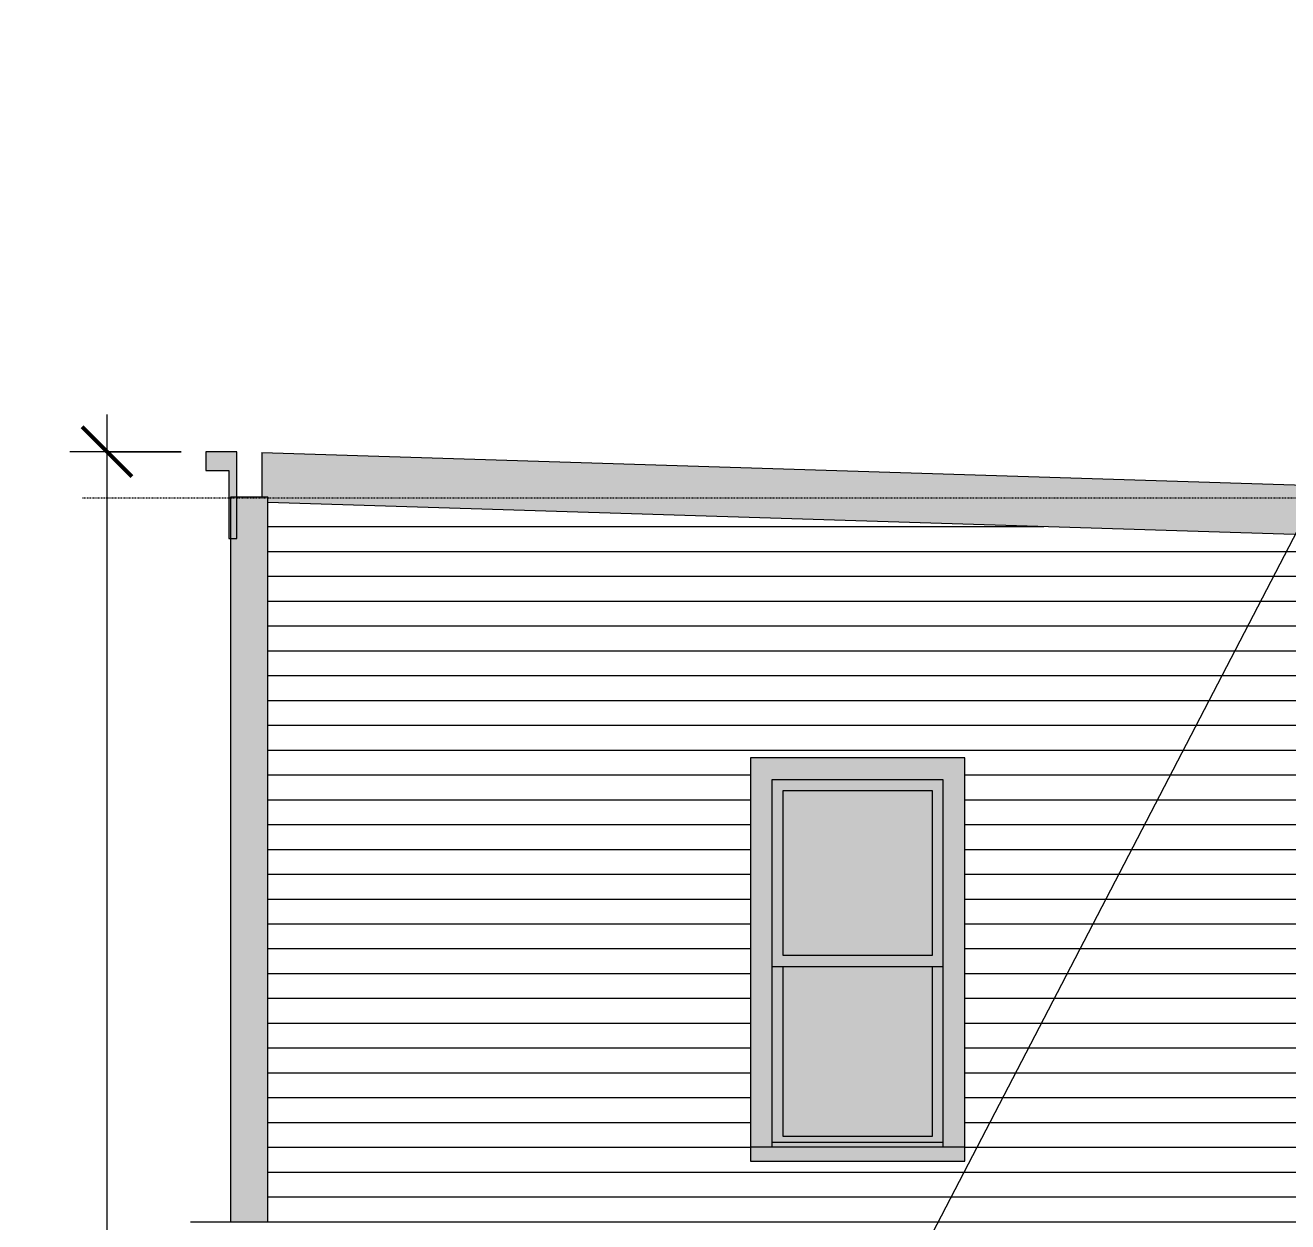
# Model space of a CAD drawing. Header units: inches. Extents: x -16 to 1086, y -88 to 341.
# Drawn here: x 39.7 to 243.1, y 144 to 336.8 of the extents above; entities that cross this region are included whole.
import ezdxf

# ---------------------------------------------------------------- set-up
doc = ezdxf.new("R2010")
doc.units = ezdxf.units.IN
doc.header["$MEASUREMENT"] = 0
doc.linetypes.add('Aligning Line 1_8_', pattern=[0.25, 0.125, -0.125])
for name, color, linetype, lineweight in [('A-ANNO-DIMS', 211, 'Continuous', 9), ('A-ANNO-DIMS-64', 211, 'Continuous', 9), ('A-GENM', 5, 'Continuous', 9), ('A-GLAZ', 151, 'Continuous', 18), ('A-GLAZ-1', 151, 'Continuous', 9), ('A-ROOF', 132, 'Continuous', 18), ('A-WALL', 113, 'Continuous', 18), ('A-WALL-PATT-1', 111, 'Continuous', 9), ('G-ANNO-SYMB', 111, 'Aligning Line 1_8_', 9), ('G-ANNO-TEXT', 231, 'Continuous', 9), ('I-WALL', 2, 'Continuous', 18)]:
    doc.layers.add(name, color=color, linetype=linetype, lineweight=lineweight)
doc.styles.add('Century Gothic', font='ufonts.com_century-gothic.ttf', dxfattribs={"height": 6})
doc.dimstyles.new('OD_-__1___Tolerance', dxfattribs={"dimscale": 12, "dimtxt": 6.26501, "dimasz": 0.666667, "dimexe": 0.5, "dimexo": 0.333333, "dimgap": 0.333333, "dimtad": 1, "dimdec": 0, "dimzin": 1, "dimdsep": 46, "dimlunit": 4, "dimtxsty": 'Century Gothic', "dimblk1": 'OBLIQUE', "dimblk2": 'OBLIQUE', "dimsah": 1, "dimcen": 0.09, "dimdle": 0.5, "dimazin": 0, "dimtfac": 1, "dimtdec": 4, "dimtix": 1, "dimtmove": 0, "dimatfit": 3, "dimfxl": 1, "dimtvp": 1, "dimtfill": 1, "dimfrac": 2, "dimtolj": 1, "dimtzin": 0, "dimarcsym": 2})

# ---------------------------------------------------------------- blocks, each defined once
blk = doc.blocks.new('M_Double Hung with Trim - 29_ x 60_ _ 23_-822687-Elevation - West')
at = {"layer": 'A-GLAZ'}
for points in [[(160.02, 156), (160.02, 215.25), (187.52, 215.25), (187.52, 156), (191.02, 156), (191.02, 218.75), (156.51, 218.75), (156.51, 156), (156.64, 156)], [(161.77, 186.88), (185.77, 186.88), (185.77, 213.5), (161.77, 213.5), (161.77, 200.94)], [(186.35, 156.75), (187.52, 156.75), (187.52, 185.12), (185.77, 185.12), (185.77, 157.75), (161.77, 157.75), (161.77, 185.12), (160.02, 185.12), (160.02, 156.75), (176.48, 156.75)], [(166.59, 157.75), (185.77, 157.75), (185.77, 185.12), (161.77, 185.12), (161.77, 157.75)], [(187.52, 156), (187.52, 156.75), (160.02, 156.75), (160.02, 156), (166.59, 156)], [(156.51, 153.75), (191.02, 153.75), (191.02, 156), (156.51, 156)]]:
    blk.add_hatch(color=256, dxfattribs=at).paths.add_polyline_path(points, flags=0)
h = blk.add_hatch(color=256, dxfattribs=at)
h.paths.add_polyline_path([(187.52, 185.12), (187.52, 215.25), (160.02, 215.25), (160.02, 185.12), (166.59, 185.12)], flags=0)
h.paths.add_polyline_path([(185.77, 186.88), (161.77, 186.88), (161.77, 213.5), (185.77, 213.5), (185.77, 200.94)], flags=0)
at = {"layer": 'A-GLAZ-1'}
for p, q in [((191.02, 218.75), (156.51, 218.75)), ((156.51, 218.75), (156.51, 156)), ((191.02, 156), (191.02, 218.75)), ((160.02, 156), (160.02, 215.25)), ((160.02, 215.25), (187.52, 215.25)), ((187.52, 215.25), (187.52, 156)), ((161.77, 186.88), (161.77, 213.5)), ((161.77, 213.5), (185.77, 213.5)), ((185.77, 213.5), (185.77, 186.88)), ((160.02, 185.12), (187.52, 185.12)), ((185.77, 186.88), (161.77, 186.88)), ((161.77, 157.75), (161.77, 185.12)), ((185.77, 185.12), (185.77, 157.75)), ((187.52, 156.75), (160.02, 156.75)), ((185.77, 157.75), (161.77, 157.75)), ((191.02, 156), (156.51, 156)), ((156.51, 156), (156.51, 153.75)), ((191.02, 153.75), (191.02, 156)), ((156.51, 153.75), (191.02, 153.75))]:
    blk.add_line(p, q, dxfattribs=at)
blk = doc.blocks.new('Generic Models 3 - Generic Models 3-708446-Elevation - West')
at = {"layer": 'A-GENM'}
blk.add_line((66.29, 144), (203.77, 144), dxfattribs=at)
blk = doc.blocks.new('Walls 1 - Walls 1-766609-Elevation - West')
at = {"layer": 'A-WALL'}
blk.add_hatch(color=256, dxfattribs=at).paths.add_polyline_path([(78.23, 144), (78.77, 144), (78.77, 260.78), (72.77, 260.78), (72.77, 144)], flags=0)
for p, q in [((72.77, 260.78), (78.77, 260.78)), ((72.77, 144), (72.77, 260.78)), ((78.77, 144), (78.77, 260.78))]:
    blk.add_line(p, q, dxfattribs=at)
blk = doc.blocks.new('Walls 2 - Walls 2-766990-Elevation - West')
at = {"layer": 'A-WALL'}
blk.add_hatch(color=256, dxfattribs=at).paths.add_polyline_path([(73.77, 254.07), (73.77, 268.07), (68.77, 268.07), (68.77, 265.07), (72.47, 265.07), (72.47, 254.07)], flags=0)
for p, q in [((73.77, 268.07), (68.77, 268.07)), ((68.77, 268.07), (68.77, 265.07)), ((73.77, 254.07), (73.77, 268.07)), ((68.77, 265.07), (72.47, 265.07)), ((72.47, 265.07), (72.47, 254.07)), ((72.47, 254.07), (73.77, 254.07))]:
    blk.add_line(p, q, dxfattribs=at)
blk = doc.blocks.new('DIMBLOCK1-Elevation - West')
at = {"layer": 'A-ANNO-DIMS-64'}
for p, q in [((52.87, -30), (52.87, 274.07)), ((64.77, 268.07), (46.87, 268.07)), ((52.87, 268.07), (64.77, 268.07)), ((55.52, -24), (46.87, -24)), ((52.87, -24), (55.52, -24))]:
    blk.add_line(p, q, dxfattribs=at)
at = {"layer": 'A-ANNO-DIMS-64', "lineweight": 50}
for p, q in [((52.87, 268.07), (48.87, 272.07)), ((52.87, 268.07), (56.87, 264.07)), ((52.87, -24), (48.87, -20)), ((52.87, -24), (56.87, -28))]:
    blk.add_line(p, q, dxfattribs=at)
at = {"layer": 'A-ANNO-DIMS-64', "color": 0, "insert": (41.18, 109.2), "char_height": 6, "width": 30.788, "attachment_point": 1, "rotation": 90, "line_spacing_factor": 0.984502, "style": 'Century Gothic', "bg_fill": 3, "box_fill_scale": 1.25, "bg_fill_color": 256, "bg_fill_true_color": 13158600, "bg_fill_transparency": 0}
blk.add_mtext('24\' - 4"', dxfattribs=at)
blk = doc.blocks.new('_Oblique')
at = {"color": 0, "linetype": 'ByBlock', "lineweight": -2}
blk.add_line((-0.5, -0.5), (0.5, 0.5), dxfattribs=at)

msp = doc.modelspace()

# ---------------------------------------------------------------- hatches: boundary and pattern name
at = {"layer": 'A-ROOF'}
msp.add_hatch(color=256, dxfattribs=at).paths.add_polyline_path([(555.77, 245), (555.77, 253), (77.77, 267.94), (77.77, 260.78), (78.77, 260.78), (78.77, 259.91), (552.52, 245.1)], flags=0)
at = {"layer": 'A-WALL-PATT-1'}
h = msp.add_hatch(dxfattribs=at)
h.set_pattern_fill('FP_1', color=256, style=0, pattern_type=2)
h.set_pattern_definition([(0, (884.267, 0), (0, 4), [])])
h.paths.add_polyline_path([(198.14, 0), (552.52, 0), (552.52, 120), (198.14, 120)], flags=0)
h.paths.add_polyline_path([(873.45, 0), (886.77, 0), (886.77, 120), (558.52, 120), (558.52, 0), (567.33, 0), (567.33, 86.81), (606.95, 86.81), (606.95, 0), (736.21, 0), (736.21, 86.81), (775.83, 86.81), (775.83, 0), (858.73, 0)], flags=0)
h.paths.add_polyline_path([(823.77, 71.19), (786.01, 71.19), (786.01, 96.44), (826.52, 96.44), (826.52, 71.19)], flags=0)
h.paths.add_polyline_path([(680.27, 71.19), (642.51, 71.19), (642.51, 96.44), (683.02, 96.44), (683.02, 71.19)], flags=0)
h.paths.add_polyline_path([(347.27, 73.75), (292.77, 73.75), (292.77, 104.25), (347.27, 104.25), (347.27, 76)], flags=0)
h.paths.add_polyline_path([(372.03, 73.75), (363.77, 73.75), (363.77, 104.25), (418.27, 104.25), (418.27, 73.75), (402.21, 73.75)], flags=0)
h.paths.add_polyline_path([(440.93, 73.75), (434.77, 73.75), (434.77, 104.25), (489.27, 104.25), (489.27, 73.75), (461.11, 73.75)], flags=0)
h.paths.add_polyline_path([(555.77, 245), (558.52, 245), (558.52, 126), (886.77, 126), (886.77, 255.34), (558.52, 245.09)], flags=0)
h.paths.add_polyline_path([(391.52, 126), (552.52, 126), (552.52, 245), (555.77, 245), (78.77, 259.91), (78.77, 144), (203.77, 144), (203.77, 126), (377.68, 126)], flags=0)
h.paths.add_polyline_path([(492.77, 153.75), (458.51, 153.75), (458.51, 218.75), (493.02, 218.75), (493.02, 153.75)], flags=0)
h.paths.add_polyline_path([(362.51, 153.75), (360.51, 153.75), (360.51, 218.75), (395.02, 218.75), (395.02, 153.75), (363.38, 153.75)], flags=0)
h.paths.add_polyline_path([(307.01, 153.75), (307.01, 218.75), (341.52, 218.75), (341.52, 153.75), (309.15, 153.75)], flags=0)
h.paths.add_polyline_path([(187.52, 153.75), (156.51, 153.75), (156.51, 218.75), (191.02, 218.75), (191.02, 153.75), (188.89, 153.75)], flags=0)
h.paths.add_polyline_path([(655.02, 155.25), (592.51, 155.25), (592.51, 213.75), (655.02, 213.75), (655.02, 157.5)], flags=0)
h.paths.add_polyline_path([(829.27, 158.25), (731.77, 158.25), (731.77, 215.75), (754.27, 215.75), (754.27, 215.25), (825.27, 215.25), (825.27, 215.75), (847.77, 215.75), (847.77, 158.25), (843.99, 158.25)], flags=0)

# ---------------------------------------------------------------- linework, layer by layer
at = {"layer": 'A-ROOF'}
for q in [(555.77, 253), (77.77, 260.78)]:
    msp.add_line((77.77, 267.94), q, dxfattribs=at)
at = {"layer": 'G-ANNO-SYMB'}
msp.add_line((991.26, 260.59), (48.78, 260.59), dxfattribs=at)
at = {"layer": 'G-ANNO-TEXT'}
msp.add_line((166.65, 105.29), (286.87, 336.79), dxfattribs=at)
at = {"layer": 'I-WALL'}
msp.add_line((555.77, 245), (78.77, 259.91), dxfattribs=at)

# ---------------------------------------------------------------- block references
at = {"layer": 'A-GENM'}
msp.add_blockref('Generic Models 3 - Generic Models 3-708446-Elevation - West', (0, 0), dxfattribs=at)
at = {"layer": 'A-GLAZ'}
msp.add_blockref('M_Double Hung with Trim - 29_ x 60_ _ 23_-822687-Elevation - West', (0, 0), dxfattribs=at)
at = {"layer": 'A-WALL'}
for name in ['Walls 2 - Walls 2-766990-Elevation - West', 'Walls 1 - Walls 1-766609-Elevation - West']:
    msp.add_blockref(name, (0, 0), dxfattribs=at)

# ---------------------------------------------------------------- next in the draw order: dimensions: what is measured, and where the dimension line sits
at = {"layer": 'A-ANNO-DIMS'}
dim = msp.add_linear_dim(base=(52.87, 268.07), p1=(59.52, -24), p2=(68.77, 268.07), angle=90, dimstyle='OD_-__1___Tolerance', override={"dimpost": '<>', "dimfxl": 292.212846}, dxfattribs=at)
dim.commit()
dim.dimension.update_dxf_attribs({"geometry": 'DIMBLOCK1-Elevation - West', "text_midpoint": (45.79, 122.03)})

doc.saveas('drawing.dxf')
